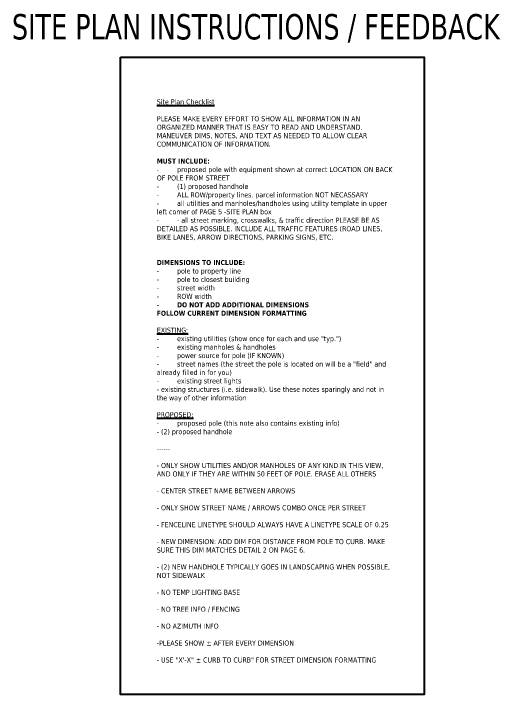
# Model space of a CAD drawing. Header units: inches. Extents: x -12627 to 89034, y -36671 to 6536.
# Drawn here: x -12627 to -3025, y -6884 to 6536 of the extents above; entities that cross this region are included whole.
import ezdxf

# ---------------------------------------------------------------- set-up
doc = ezdxf.new("R2010")
doc.units = ezdxf.units.IN
doc.header["$MEASUREMENT"] = 0
doc.layers.add('00 Vendor Notes', color=30, linetype='Continuous')
doc.styles.add('CC (P)', font='tahoma.ttf', dxfattribs={"width": 0.85, "height": 0.0625})
doc.styles.add('T120', font='tahoma.ttf', dxfattribs={"height": 0.045})

msp = doc.modelspace()

# ---------------------------------------------------------------- linework, layer by layer
at = {"layer": '00 Vendor Notes', "color": 3}
msp.add_lwpolyline([(-10519.2, 5677.2), (-4531.2, 5677.2), (-4531.2, -6883.7), (-10519.2, -6883.7)], close=True, dxfattribs=at)

# ---------------------------------------------------------------- texts
at = {"layer": '00 Vendor Notes', "color": 11, "style": 'CC (P)', "width": 0.85}
msp.add_text('SITE PLAN INSTRUCTIONS / FEEDBACK', height=500, dxfattribs=at).set_placement((-12659.8, 6027.2))
at = {"layer": '00 Vendor Notes', "insert": (-9802.2, 4847), "char_height": 100, "width": 4439.584, "attachment_point": 1, "style": 'T120'}
msp.add_mtext('{\\LSite Plan Checklist\\P\\P}PLEASE MAKE EVERY EFFORT TO SHOW ALL INFORMATION IN AN ORGANIZED MANNER THAT IS EASY TO READ AND UNDERSTAND. MANEUVER DIMS, NOTES, AND TEXT AS NEEDED TO ALLOW CLEAR COMMUNICATION OF INFORMATION.\\P\\P{\\fTahoma|b1|i0|c0|p34;MUST INCLUDE:\\P}-^Iproposed pole with equipment shown at correct LOCATION ON BACK OF POLE FROM STREET\\P-^I(1) proposed handhole\\P-^IALL ROW/property lines. parcel information NOT NECASSARY\\P-^Iall utilities and manholes/handholes using utility template in upper left corner of PAGE 5 -SITE PLAN box\\P-^I- all street marking, crosswalks, & traffic direction PLEASE BE AS DETAILED AS POSSIBLE. INCLUDE ALL TRAFFIC FEATURES (ROAD LINES, BIKE LANES, ARROW DIRECTIONS, PARKING SIGNS, ETC.\\P\\P\\P{\\fTahoma|b1|i0|c0|p34;DIMENSIONS TO INCLUDE:\\P}-^Ipole to property line\\P-^Ipole to closest building\\P-^Istreet width\\P-^IROW width\\P{\\fTahoma|b1|i0|c0|p34;-^IDO NOT ADD ADDITIONAL DIMENSIONS} \\P{\\fTahoma|b1|i0|c0|p34;FOLLOW CURRENT DIMENSION FORMATTING}\\P{\\fTahoma|b1|i0|c0|p34;\\P\\fTahoma|b0|i0|c0|p34;\\LEXISTING:}\\P-^Iexisting utilities (show once for each and use "typ.")\\P-^Iexisting manholes & handholes\\P-^Ipower source for pole (IF KNOWN)\\P-^Istreet names (the street the pole is located on will be a "field" and already filled in for you)\\P-^Iexisting street lights\\P- existing structures (i.e. sidewalk). Use these notes sparingly and not in the way of other information\\P\\P{\\LPROPOSED:}\\P-^Iproposed pole (this note also contains existing info)\\P- (2) proposed handhole\\P\\P------\\P{\\L\\P}- ONLY SHOW UTILITIES AND/OR MANHOLES OF ANY KIND IN THIS VIEW, AND ONLY IF THEY ARE WITHIN 50 FEET OF POLE. ERASE ALL OTHERS\\P\\P- CENTER STREET NAME BETWEEN ARROWS\\P\\P- ONLY SHOW STREET NAME / ARROWS COMBO ONCE PER STREET\\P\\P- FENCELINE LINETYPE SHOULD ALWAYS HAVE A LINETYPE SCALE OF 0.25\\P\\P- NEW DIMENSION: ADD DIM FOR DISTANCE FROM POLE TO CURB. MAKE SURE THIS DIM MATCHES DETAIL 2 ON PAGE 6. \\P\\P- (2) NEW HANDHOLE TYPICALLY GOES IN LANDSCAPING WHEN POSSIBLE, NOT SIDEWALK \\P\\P- NO TEMP LIGHTING BASE \\P\\P- NO TREE INFO / FENCING\\P\\P- NO AZIMUTH INFO\\P\\P-PLEASE SHOW %%P AFTER EVERY DIMENSION\\P\\P- USE "X\'-X" %%P CURB TO CURB" FOR STREET DIMENSION FORMATTING', dxfattribs=at)

doc.saveas('drawing.dxf')
